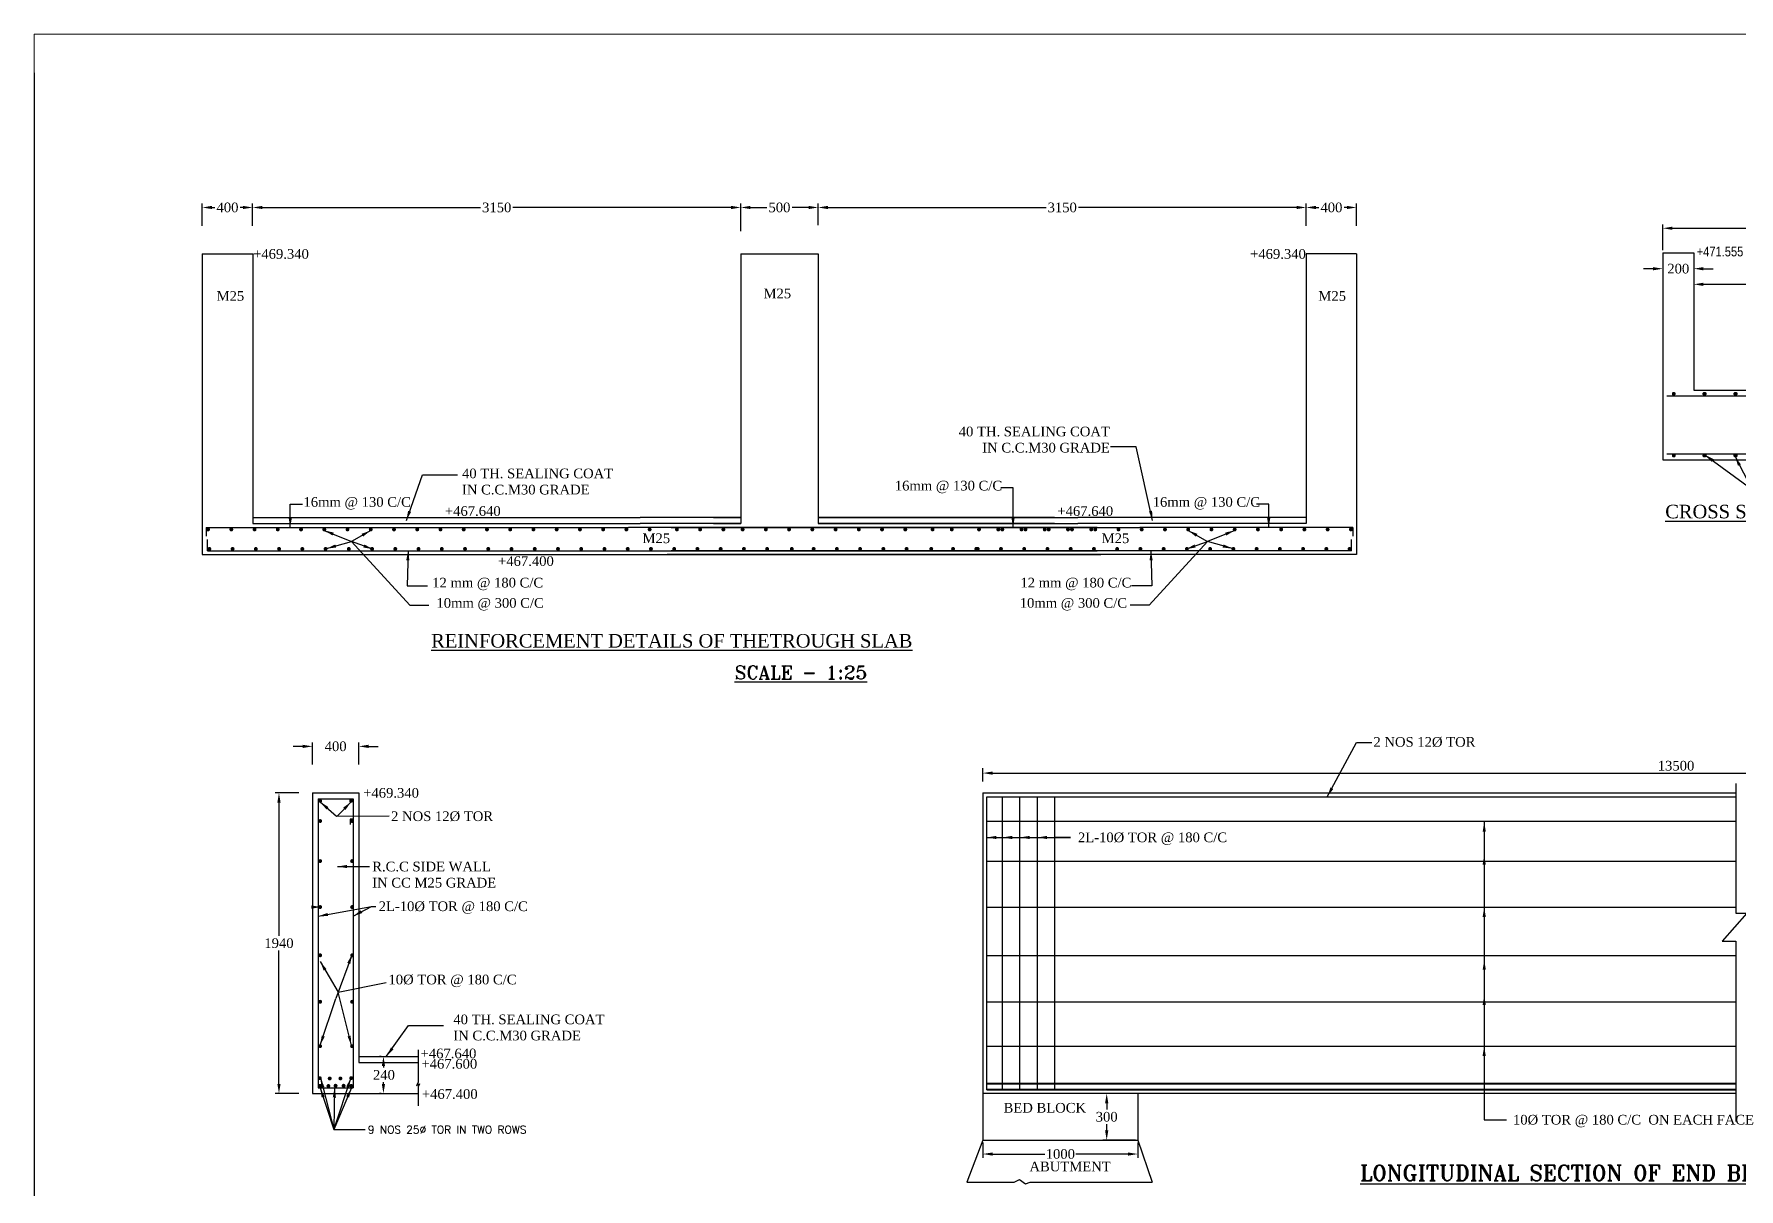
# Model space of a CAD drawing. Header units: millimetres. Extents: x 80 to 6605, y -575 to 2491.
# Drawn here: x 5589.1 to 6029.2, y -272.6 to 25.4 of the extents above; entities that cross this region are included whole.
import ezdxf

# ---------------------------------------------------------------- set-up
doc = ezdxf.new("R2010")
doc.units = ezdxf.units.MM
doc.layers.add('border', color=7, linetype='Continuous')
doc.layers.add('TEXT_GENERAL', color=4, linetype='Continuous')
doc.styles.add('ARIAL NARROW', font='ARIALN.TTF')
doc.styles.add('ROMANT', font='romant')
doc.styles.add('SIMPLEX', font='simplex.shx')
doc.styles.get("Standard").update_dxf_attribs({"font": 'times.ttf', "height": 2.5})
doc.styles.add('TIMES NEW ROMAN', font='times.ttf')
doc.styles.add('TNR_2.5', font='times.ttf', dxfattribs={"height": 2.5})
doc.dimstyles.new('ISO-25', dxfattribs={"dimtxt": 2.5, "dimasz": 2.5, "dimexe": 1.25, "dimexo": 0.625, "dimtad": 1, "dimlfac": 25, "dimtxsty": 'Standard', "dimcen": 2.5, "dimadec": 0, "dimazin": 0, "dimtfac": 1, "dimtmove": 0, "dimatfit": 3, "dimfxl": 1, "dimarcsym": 0})
doc.dimstyles.new('STYLE_ESH', dxfattribs={"dimtxt": 2.5, "dimasz": 2.5, "dimexe": 1, "dimexo": 0.625, "dimtad": 0, "dimtih": 1, "dimtoh": 1, "dimdec": 0, "dimlfac": 100, "dimzin": 9, "dimdsep": 46, "dimtxsty": 'TNR_2.5', "dimcen": 2.5, "dimadec": 0, "dimazin": 2, "dimtfac": 1, "dimtdec": 0, "dimtofl": 0, "dimtmove": 2, "dimatfit": 3, "dimfxl": 1, "dimarcsym": 0})

# ---------------------------------------------------------------- blocks, each defined once
blk = doc.blocks.new('*D95')
at = {"color": 0, "lineweight": -2, "transparency": 16777216}
for p, q in [((5834.05, -167.46), (5834.05, -164.05)), ((5836.55, -165.3), (6189.45, -165.3)), ((6191.95, -167.46), (6191.95, -164.05))]:
    blk.add_line(p, q, dxfattribs=at)
at = {"color": 0, "transparency": 16777216}
for points in [[(5836.55, -164.89), (5836.55, -165.72), (5834.05, -165.3)], [(6189.45, -164.89), (6189.45, -165.72), (6191.95, -165.3)]]:
    blk.add_solid(points, dxfattribs=at)
at = {"layer": 'Defpoints', "color": 0, "transparency": 16777216}
for p in [(6191.95, -165.3), (5834.05, -168.08), (6191.95, -168.08)]:
    blk.add_point(p, dxfattribs=at)
at = {"color": 0, "transparency": 16777216, "insert": (6013, -163.41), "char_height": 2.5, "attachment_point": 5}
blk.add_mtext('13500', dxfattribs=at)
blk = doc.blocks.new('*D98')
at = {"color": 0, "lineweight": -2, "transparency": 16777216}
for p, q in [((5632.54, -24.02), (5632.54, -18.32)), ((5635.04, -19.32), (5635.75, -19.32)), ((5643.04, -19.32), (5642.34, -19.32)), ((5645.54, -24.02), (5645.54, -18.32))]:
    blk.add_line(p, q, dxfattribs=at)
at = {"color": 0, "transparency": 16777216}
for points in [[(5635.04, -18.9), (5635.04, -19.73), (5632.54, -19.32)], [(5643.04, -18.9), (5643.04, -19.73), (5645.54, -19.32)]]:
    blk.add_solid(points, dxfattribs=at)
at = {"layer": 'Defpoints', "color": 0, "transparency": 16777216}
for p in [(5645.54, -19.32), (5632.54, -24.65), (5645.54, -24.65)]:
    blk.add_point(p, dxfattribs=at)
at = {"color": 0, "transparency": 16777216, "insert": (5639.04, -19.32), "char_height": 2.5, "attachment_point": 5, "style": 'TNR_2.5'}
blk.add_mtext('400', dxfattribs=at)
blk = doc.blocks.new('*D99')
at = {"color": 0, "lineweight": -2, "transparency": 16777216}
for p, q in [((5645.54, -23.88), (5645.54, -18.32)), ((5648.04, -19.32), (5704.37, -19.32)), ((5769.04, -19.32), (5712.72, -19.32)), ((5771.54, -24.02), (5771.54, -18.32))]:
    blk.add_line(p, q, dxfattribs=at)
at = {"color": 0, "transparency": 16777216}
for points in [[(5648.04, -18.9), (5648.04, -19.73), (5645.54, -19.32)], [(5769.04, -18.9), (5769.04, -19.73), (5771.54, -19.32)]]:
    blk.add_solid(points, dxfattribs=at)
at = {"layer": 'Defpoints', "color": 0, "transparency": 16777216}
for p in [(5771.54, -19.32), (5645.54, -24.51), (5771.54, -24.65)]:
    blk.add_point(p, dxfattribs=at)
at = {"color": 0, "transparency": 16777216, "insert": (5708.54, -19.32), "char_height": 2.5, "attachment_point": 5, "style": 'TNR_2.5'}
blk.add_mtext('3150', dxfattribs=at)
blk = doc.blocks.new('*D100')
at = {"color": 0, "lineweight": -2, "transparency": 16777216}
for p, q in [((5771.54, -25.39), (5771.54, -18.32)), ((5774.04, -19.32), (5778.31, -19.32)), ((5789.04, -19.32), (5784.78, -19.32)), ((5791.54, -23.88), (5791.54, -18.32))]:
    blk.add_line(p, q, dxfattribs=at)
at = {"color": 0, "transparency": 16777216}
for points in [[(5774.04, -18.9), (5774.04, -19.73), (5771.54, -19.32)], [(5789.04, -18.9), (5789.04, -19.73), (5791.54, -19.32)]]:
    blk.add_solid(points, dxfattribs=at)
at = {"layer": 'Defpoints', "color": 0, "transparency": 16777216}
for p in [(5791.54, -19.32), (5771.54, -26.02), (5791.54, -24.51)]:
    blk.add_point(p, dxfattribs=at)
at = {"color": 0, "transparency": 16777216, "insert": (5781.54, -19.32), "char_height": 2.5, "attachment_point": 5, "style": 'TNR_2.5'}
blk.add_mtext('500', dxfattribs=at)
blk = doc.blocks.new('*D101')
at = {"color": 0, "lineweight": -2, "transparency": 16777216}
for p, q in [((5658.46, -158.4), (5655.96, -158.4)), ((5660.96, -163.11), (5660.96, -157.4)), ((5672.96, -163.11), (5672.96, -157.4)), ((5675.46, -158.4), (5677.96, -158.4))]:
    blk.add_line(p, q, dxfattribs=at)
at = {"color": 0, "transparency": 16777216}
for points in [[(5658.46, -157.99), (5658.46, -158.82), (5660.96, -158.4)], [(5675.46, -157.99), (5675.46, -158.82), (5672.96, -158.4)]]:
    blk.add_solid(points, dxfattribs=at)
at = {"layer": 'Defpoints', "color": 0, "transparency": 16777216}
for p in [(5672.96, -158.4), (5660.96, -163.73), (5672.96, -163.73)]:
    blk.add_point(p, dxfattribs=at)
at = {"color": 0, "transparency": 16777216, "insert": (5666.96, -158.4), "char_height": 2.5, "attachment_point": 5, "style": 'TNR_2.5'}
blk.add_mtext('400', dxfattribs=at)
blk = doc.blocks.new('*D102')
at = {"color": 0, "lineweight": -2, "transparency": 16777216}
for p, q in [((5678.68, -238.41), (5678.3, -238.41)), ((5679.3, -240.91), (5679.3, -241.3)), ((5679.3, -245.51), (5679.3, -245.1)), ((5678.68, -248.01), (5678.3, -248.01))]:
    blk.add_line(p, q, dxfattribs=at)
at = {"color": 0, "transparency": 16777216}
for points in [[(5678.89, -240.91), (5679.72, -240.91), (5679.3, -238.41)], [(5678.89, -245.51), (5679.72, -245.51), (5679.3, -248.01)]]:
    blk.add_solid(points, dxfattribs=at)
at = {"layer": 'Defpoints', "color": 0, "transparency": 16777216}
for p in [(5679.3, -238.41), (5679.3, -248.01), (5679.3, -248.01)]:
    blk.add_point(p, dxfattribs=at)
at = {"color": 0, "transparency": 16777216, "insert": (5679.43, -243.2), "char_height": 2.5, "attachment_point": 5, "style": 'TNR_2.5'}
blk.add_mtext('240', dxfattribs=at)
blk = doc.blocks.new('*D103')
at = {"color": 0, "lineweight": -2, "transparency": 16777216}
for p, q in [((5657.48, -170.41), (5651.33, -170.41)), ((5652.33, -172.91), (5652.33, -207.31)), ((5652.33, -245.51), (5652.33, -211.11)), ((5657.48, -248.01), (5651.33, -248.01))]:
    blk.add_line(p, q, dxfattribs=at)
at = {"color": 0, "transparency": 16777216}
for points in [[(5651.92, -172.91), (5652.75, -172.91), (5652.33, -170.41)], [(5651.92, -245.51), (5652.75, -245.51), (5652.33, -248.01)]]:
    blk.add_solid(points, dxfattribs=at)
at = {"layer": 'Defpoints', "color": 0, "transparency": 16777216}
for p in [(5658.11, -170.41), (5652.33, -248.01), (5658.11, -248.01)]:
    blk.add_point(p, dxfattribs=at)
at = {"color": 0, "transparency": 16777216, "insert": (5652.33, -209.21), "char_height": 2.5, "attachment_point": 5, "style": 'TNR_2.5'}
blk.add_mtext('1940', dxfattribs=at)
blk = doc.blocks.new('*D104')
at = {"color": 0, "lineweight": -2, "transparency": 16777216}
for p, q in [((5834.05, -260.63), (5834.05, -264.62)), ((5836.55, -263.62), (5850.01, -263.62)), ((5871.55, -263.62), (5858.08, -263.62)), ((5874.05, -260.63), (5874.05, -264.62))]:
    blk.add_line(p, q, dxfattribs=at)
at = {"color": 0, "transparency": 16777216}
for points in [[(5836.55, -263.21), (5836.55, -264.04), (5834.05, -263.62)], [(5871.55, -263.21), (5871.55, -264.04), (5874.05, -263.62)]]:
    blk.add_solid(points, dxfattribs=at)
at = {"layer": 'Defpoints', "color": 0, "transparency": 16777216}
for p in [(5834.05, -260.01), (5834.05, -263.62), (5874.05, -260.01)]:
    blk.add_point(p, dxfattribs=at)
at = {"color": 0, "transparency": 16777216, "insert": (5854.05, -263.62), "char_height": 2.5, "attachment_point": 5, "style": 'TNR_2.5'}
blk.add_mtext('1000', dxfattribs=at)
blk = doc.blocks.new('*D105')
at = {"color": 0, "lineweight": -2, "transparency": 16777216}
for p, q in [((5873.42, -248.01), (5865.02, -248.01)), ((5866.02, -250.51), (5866.02, -252.11)), ((5866.02, -257.51), (5866.02, -255.91)), ((5873.42, -260.01), (5865.02, -260.01))]:
    blk.add_line(p, q, dxfattribs=at)
at = {"color": 0, "transparency": 16777216}
for points in [[(5865.6, -250.51), (5866.44, -250.51), (5866.02, -248.01)], [(5865.6, -257.51), (5866.44, -257.51), (5866.02, -260.01)]]:
    blk.add_solid(points, dxfattribs=at)
at = {"layer": 'Defpoints', "color": 0, "transparency": 16777216}
for p in [(5874.05, -248.01), (5866.02, -260.01), (5874.05, -260.01)]:
    blk.add_point(p, dxfattribs=at)
at = {"color": 0, "transparency": 16777216, "insert": (5866.02, -254.01), "char_height": 2.5, "attachment_point": 5, "style": 'TNR_2.5'}
blk.add_mtext('300', dxfattribs=at)
blk = doc.blocks.new('*D116')
at = {"color": 0, "lineweight": -2, "transparency": 16777216}
for p, q in [((5917.54, -24.02), (5917.54, -18.32)), ((5920.04, -19.32), (5920.75, -19.32)), ((5928.04, -19.32), (5927.34, -19.32)), ((5930.54, -24.02), (5930.54, -18.32))]:
    blk.add_line(p, q, dxfattribs=at)
at = {"color": 0, "transparency": 16777216}
for points in [[(5920.04, -18.9), (5920.04, -19.73), (5917.54, -19.32)], [(5928.04, -18.9), (5928.04, -19.73), (5930.54, -19.32)]]:
    blk.add_solid(points, dxfattribs=at)
at = {"layer": 'Defpoints', "color": 0, "transparency": 16777216}
for p in [(5917.54, -19.32), (5917.54, -24.65), (5930.54, -24.65)]:
    blk.add_point(p, dxfattribs=at)
at = {"color": 0, "transparency": 16777216, "insert": (5924.04, -19.32), "char_height": 2.5, "attachment_point": 5, "style": 'TNR_2.5'}
blk.add_mtext('400', dxfattribs=at)
blk = doc.blocks.new('*D117')
at = {"color": 0, "lineweight": -2, "transparency": 16777216}
for p, q in [((5791.54, -23.88), (5791.54, -18.32)), ((5794.04, -19.32), (5850.37, -19.32)), ((5915.04, -19.32), (5858.72, -19.32)), ((5917.54, -23.4), (5917.54, -18.32))]:
    blk.add_line(p, q, dxfattribs=at)
at = {"color": 0, "transparency": 16777216}
for points in [[(5794.04, -18.9), (5794.04, -19.73), (5791.54, -19.32)], [(5915.04, -18.9), (5915.04, -19.73), (5917.54, -19.32)]]:
    blk.add_solid(points, dxfattribs=at)
at = {"layer": 'Defpoints', "color": 0, "transparency": 16777216}
for p in [(5917.54, -19.32), (5791.54, -24.51), (5917.54, -24.02)]:
    blk.add_point(p, dxfattribs=at)
at = {"color": 0, "transparency": 16777216, "insert": (5854.54, -19.32), "char_height": 2.5, "attachment_point": 5, "style": 'TNR_2.5'}
blk.add_mtext('3150', dxfattribs=at)
blk = doc.blocks.new('*D166')
at = {"color": 0, "lineweight": -2, "transparency": 16777216}
for p, q in [((6009.58, -30.36), (6009.58, -23.68)), ((6012.08, -24.68), (6043.66, -24.68)), ((6083.32, -24.68), (6051.73, -24.68)), ((6085.82, -30.36), (6085.82, -23.68))]:
    blk.add_line(p, q, dxfattribs=at)
at = {"color": 0, "transparency": 16777216}
for points in [[(6012.08, -24.26), (6012.08, -25.09), (6009.58, -24.68)], [(6083.32, -24.26), (6083.32, -25.09), (6085.82, -24.68)]]:
    blk.add_solid(points, dxfattribs=at)
at = {"layer": 'Defpoints', "color": 0, "transparency": 16777216}
for p in [(6085.82, -24.68), (6009.58, -30.98), (6085.82, -30.98)]:
    blk.add_point(p, dxfattribs=at)
at = {"color": 0, "transparency": 16777216, "insert": (6047.7, -24.68), "char_height": 2.5, "attachment_point": 5, "style": 'TNR_2.5'}
blk.add_mtext('1900', dxfattribs=at)
blk = doc.blocks.new('*D167')
at = {"color": 0, "lineweight": -2, "transparency": 16777216}
for p, q in [((6017.58, -31.61), (6017.58, -40.15)), ((6077.82, -31.61), (6077.82, -40.15)), ((6020.08, -39.15), (6043.66, -39.15)), ((6075.32, -39.15), (6051.73, -39.15))]:
    blk.add_line(p, q, dxfattribs=at)
at = {"color": 0, "transparency": 16777216}
for points in [[(6020.08, -38.74), (6020.08, -39.57), (6017.58, -39.15)], [(6075.32, -38.74), (6075.32, -39.57), (6077.82, -39.15)]]:
    blk.add_solid(points, dxfattribs=at)
at = {"layer": 'Defpoints', "color": 0, "transparency": 16777216}
for p in [(6017.58, -30.98), (6077.82, -30.98), (6077.82, -39.15)]:
    blk.add_point(p, dxfattribs=at)
at = {"color": 0, "transparency": 16777216, "insert": (6047.7, -39.15), "char_height": 2.5, "attachment_point": 5, "style": 'TNR_2.5'}
blk.add_mtext('1500', dxfattribs=at)
blk = doc.blocks.new('*D188')
at = {"color": 0, "lineweight": -2, "transparency": 16777216}
for p, q in [((6007.08, -35.12), (6004.58, -35.12)), ((6009.58, -31.61), (6009.58, -36.12)), ((6017.58, -31.61), (6017.58, -36.12)), ((6020.08, -35.12), (6022.58, -35.12))]:
    blk.add_line(p, q, dxfattribs=at)
at = {"color": 0, "transparency": 16777216}
for points in [[(6007.08, -34.71), (6007.08, -35.54), (6009.58, -35.12)], [(6020.08, -34.71), (6020.08, -35.54), (6017.58, -35.12)]]:
    blk.add_solid(points, dxfattribs=at)
at = {"layer": 'Defpoints', "color": 0, "transparency": 16777216}
for p in [(6009.58, -30.98), (6017.58, -30.98), (6017.58, -35.12)]:
    blk.add_point(p, dxfattribs=at)
at = {"color": 0, "transparency": 16777216, "insert": (6013.58, -35.12), "char_height": 2.5, "attachment_point": 5, "style": 'TNR_2.5'}
blk.add_mtext('200', dxfattribs=at)

msp = doc.modelspace()

# ---------------------------------------------------------------- linework, layer by layer
for p, q in [((5589.115, 15.4283), (5589.115, -574.5717)), ((5632.54469, -31.32195), (5632.54469, -108.92195)), ((5632.54469, -31.32195), (5645.54469, -31.32195)), ((5645.54469, -31.32195), (5645.54469, -100.92195)), ((5771.54469, -31.32195), (5771.54469, -100.92195)), ((5771.54469, -31.32195), (5791.54469, -31.32195)), ((5791.54469, -31.32195), (5791.54469, -100.92195)), ((5930.54469, -31.32195), (5917.54469, -31.32195)), ((5917.54469, -31.32195), (5917.54469, -100.92195)), ((5930.54469, -31.32195), (5930.54469, -108.92195)), ((5645.54469, -99.32195), (5745.54469, -99.32195)), ((5645.54469, -100.92195), (5745.54469, -100.92195)), ((5771.54469, -99.32195), (5745.54469, -99.32195)), ((5771.54469, -100.92195), (5745.54469, -100.92195)), ((5764.54469, -99.32195), (5771.54469, -99.32195)), ((5764.54469, -100.92195), (5771.54469, -100.92195)), ((5852.54469, -99.32195), (5791.54469, -99.32195)), ((5791.54469, -99.32195), (5858.54469, -99.32195)), ((5852.54469, -100.92195), (5791.54469, -100.92195)), ((5791.54469, -100.92195), (5858.54469, -100.92195)), ((5917.54469, -99.32195), (5858.54469, -99.32195)), ((5917.54469, -100.92195), (5858.54469, -100.92195)), ((5633.54469, -101.92195), (5742.54469, -101.92195)), ((5633.54469, -101.92195), (5633.54469, -104.14499)), ((5633.87139, -107.92195), (5633.87139, -105.01701)), ((5863.54469, -101.92195), (5742.54469, -101.92195)), ((5753.54469, -101.92195), (5874.54469, -101.92195)), ((5929.54469, -101.92195), (5874.54469, -101.92195)), ((5929.21798, -107.92195), (5929.21798, -105.01701)), ((5929.54469, -101.92195), (5929.54469, -104.14499)), ((5632.54469, -108.92195), (5864.54469, -108.92195)), ((5633.87139, -107.92195), (5863.54469, -107.92195)), ((5930.54469, -108.92195), (5752.54469, -108.92195)), ((5929.21798, -107.92195), (5753.54469, -107.92195)), ((5686.13055, -121.99527), (5691.02891, -121.99527)), ((5876.95882, -121.99527), (5872.06046, -121.99527)), ((5660.96116, -170.4091), (5660.96116, -248.0091)), ((5660.96116, -170.4091), (5672.96116, -170.4091)), ((5672.96116, -170.4091), (5672.96116, -240.0091)), ((5834.04511, -170.4091), (6028.43337, -170.4091)), ((5834.04511, -170.4091), (6028.43337, -170.4091)), ((5834.04511, -170.4091), (5834.04511, -248.0091)), ((5835.04511, -171.4091), (6028.43337, -171.4091)), ((5835.04511, -247.0091), (5835.04511, -171.4091)), ((5839.12624, -247.0091), (5839.12624, -171.4091)), ((5843.62624, -247.0091), (5843.62624, -171.4091)), ((5848.12624, -247.0091), (5848.12624, -171.4091)), ((5852.62624, -247.0091), (5852.62624, -171.4091)), ((6028.43337, -168.00539), (6028.43337, -201.43778)), ((5662.46116, -171.9091), (5671.46116, -171.9091)), ((5662.46116, -171.9091), (5662.46116, -246.5091)), ((5671.46116, -171.9091), (5671.46116, -246.5091)), ((5671.44312, -177.17395), (5670.71973, -177.17395)), ((5670.71973, -177.17395), (5670.71973, -178.57353)), ((5835.04511, -177.66923), (6028.43337, -177.66923)), ((5835.04511, -188.07021), (6028.43337, -188.07021)), ((5835.04511, -199.92813), (6028.43337, -199.92813)), ((6031.2916, -201.43778), (6024.90263, -208.66187)), ((6028.43337, -201.43778), (6031.2916, -201.43778)), ((6024.90263, -208.66187), (6028.43337, -208.66187)), ((6028.43337, -208.66187), (6028.43337, -255.25264)), ((5835.04511, -212.35669), (6028.43337, -212.35669)), ((5835.04511, -224.33604), (6028.43337, -224.33604)), ((5688.26436, -236.7281), (5688.26436, -245.17434)), ((5835.04511, -235.7806), (6028.43337, -235.7806)), ((5672.96116, -238.4091), (5688.26436, -238.4091)), ((5672.96116, -240.0091), (5688.26436, -240.0091)), ((5688.26436, -245.17434), (5687.83902, -245.89775)), ((5687.83902, -245.89775), (5688.6527, -245.50901)), ((5688.6527, -245.50901), (5688.29893, -246.28649)), ((5688.29893, -246.28649), (5688.29893, -251.18086)), ((5660.96116, -248.0091), (5688.29893, -248.0091)), ((5662.46116, -246.5091), (5671.46116, -246.5091)), ((5834.04511, -248.0091), (5834.04511, -260.0091)), ((6028.43337, -248.0091), (5834.04511, -248.0091)), ((5874.04511, -248.0091), (5874.04511, -260.0091)), ((5834.04511, -260.0091), (5829.88581, -270.88989)), ((5834.04511, -260.0091), (5874.04511, -260.0091)), ((5860.40918, -260.0091), (5868.08366, -260.0091)), ((5874.04511, -260.0091), (5877.78283, -270.88989)), ((5829.88581, -270.88989), (5842.15179, -270.88989)), ((5842.15179, -270.88989), (5843.48463, -270.21812)), ((5843.48463, -270.21812), (5845.08973, -271.3256)), ((5845.08973, -271.3256), (5846.2833, -270.88989)), ((5846.2833, -270.88989), (5877.78283, -270.88989))]:
    msp.add_line(p, q)
at = {"color": 0}
for p, q in [((6009.57728, -30.98149), (6009.57728, -84.48149)), ((6009.57728, -30.98149), (6017.57728, -30.98149)), ((6017.57728, -30.98149), (6017.57728, -66.48149)), ((6010.59502, -67.89233), (6075.81728, -67.89233)), ((6017.57728, -66.48149), (6047.69728, -66.48149)), ((6010.59502, -82.86285), (6075.81728, -82.86285)), ((6009.57728, -84.48149), (6085.81728, -84.48149))]:
    msp.add_line(p, q, dxfattribs=at)
at = {"lineweight": 40}
for p, q in [((6028.43337, -245.5091), (5835.04511, -245.5091)), ((6028.43337, -247.0091), (5835.04511, -247.0091))]:
    msp.add_line(p, q, dxfattribs=at)
at = {"ltscale": 0.5}
msp.add_line((5666.47166, -257.32963), (5674.55629, -257.32963), dxfattribs=at)
at = {"color": 0, "const_width": 0.5}
for points in [[(6012.17047, -67.41079, 1), (6012.67047, -67.41079, 1)], [(6020.05047, -67.41079, 1), (6020.55047, -67.41079, 1)], [(6020.17047, -67.41079, 1), (6020.67047, -67.41079, 1)], [(6028.05047, -67.41079, 1), (6028.55047, -67.41079, 1)], [(6028.17047, -67.41079, 1), (6028.67047, -67.41079, 1)], [(6012.17047, -83.34439, -1), (6012.67047, -83.34439, -1)], [(6020.05047, -83.34439, -1), (6020.55047, -83.34439, -1)], [(6020.17047, -83.34439, -1), (6020.67047, -83.34439, -1)], [(6028.05047, -83.34439, -1), (6028.55047, -83.34439, -1)], [(6028.17047, -83.34439, -1), (6028.67047, -83.34439, -1)]]:
    msp.add_lwpolyline(points, format="xyb", close=True, dxfattribs=at)
for points, const_width in [([(5633.77783, -102.42209, 1), (5634.27783, -102.42209, 1)], 0.5), ([(5639.77783, -102.42209, 1), (5640.27783, -102.42209, 1)], 0.5), ([(5645.77783, -102.42209, 1), (5646.27783, -102.42209, 1)], 0.5), ([(5651.77783, -102.42209, 1), (5652.27783, -102.42209, 1)], 0.5), ([(5657.77783, -102.42209, 1), (5658.27783, -102.42209, 1)], 0.5), ([(5663.77783, -102.42209, 1), (5664.27783, -102.42209, 1)], 0.5), ([(5669.77783, -102.42209, 1), (5670.27783, -102.42209, 1)], 0.5), ([(5675.77783, -102.42209, 1), (5676.27783, -102.42209, 1)], 0.5), ([(5681.77783, -102.42209, 1), (5682.27783, -102.42209, 1)], 0.5), ([(5687.77783, -102.42209, 1), (5688.27783, -102.42209, 1)], 0.5), ([(5693.77783, -102.42209, 1), (5694.27783, -102.42209, 1)], 0.5), ([(5699.77783, -102.42209, 1), (5700.27783, -102.42209, 1)], 0.5), ([(5705.77783, -102.42209, 1), (5706.27783, -102.42209, 1)], 0.5), ([(5711.77783, -102.42209, 1), (5712.27783, -102.42209, 1)], 0.5), ([(5717.77783, -102.42209, 1), (5718.27783, -102.42209, 1)], 0.5), ([(5723.77783, -102.42209, 1), (5724.27783, -102.42209, 1)], 0.5), ([(5729.77783, -102.42209, 1), (5730.27783, -102.42209, 1)], 0.5), ([(5735.77783, -102.42209, 1), (5736.27783, -102.42209, 1)], 0.5), ([(5741.77783, -102.42209, 1), (5742.27783, -102.42209, 1)], 0.5), ([(5747.77783, -102.42209, 1), (5748.27783, -102.42209, 1)], 0.5), ([(5755.31155, -102.42209, -1), (5754.81155, -102.42209, -1)], 0.5), ([(5761.31155, -102.42209, -1), (5760.81155, -102.42209, -1)], 0.5), ([(5767.31155, -102.42209, -1), (5766.81155, -102.42209, -1)], 0.5), ([(5771.77783, -102.42209, 1), (5772.27783, -102.42209, 1)], 0.5), ([(5777.77783, -102.42209, 1), (5778.27783, -102.42209, 1)], 0.5), ([(5783.77783, -102.42209, 1), (5784.27783, -102.42209, 1)], 0.5), ([(5789.77783, -102.42209, 1), (5790.27783, -102.42209, 1)], 0.5), ([(5795.77783, -102.42209, 1), (5796.27783, -102.42209, 1)], 0.5), ([(5801.77783, -102.42209, 1), (5802.27783, -102.42209, 1)], 0.5), ([(5807.77783, -102.42209, 1), (5808.27783, -102.42209, 1)], 0.5), ([(5813.77783, -102.42209, 1), (5814.27783, -102.42209, 1)], 0.5), ([(5821.31155, -102.42209, -1), (5820.81155, -102.42209, -1)], 0.5), ([(5825.77783, -102.42209, 1), (5826.27783, -102.42209, 1)], 0.5), ([(5833.31155, -102.42209, -1), (5832.81155, -102.42209, -1)], 0.5), ([(5833.31155, -102.42209, -1), (5832.81155, -102.42209, -1)], 0.5), ([(5837.77783, -102.42209, 1), (5838.27783, -102.42209, 1)], 0.5), ([(5839.31155, -102.42209, -1), (5838.81155, -102.42209, -1)], 0.5), ([(5843.77783, -102.42209, 1), (5844.27783, -102.42209, 1)], 0.5), ([(5845.31155, -102.42209, -1), (5844.81155, -102.42209, -1)], 0.5), ([(5849.77783, -102.42209, 1), (5850.27783, -102.42209, 1)], 0.5), ([(5851.31155, -102.42209, -1), (5850.81155, -102.42209, -1)], 0.5), ([(5855.77783, -102.42209, 1), (5856.27783, -102.42209, 1)], 0.5), ([(5857.31155, -102.42209, -1), (5856.81155, -102.42209, -1)], 0.5), ([(5861.77783, -102.42209, 1), (5862.27783, -102.42209, 1)], 0.5), ([(5863.31155, -102.42209, -1), (5862.81155, -102.42209, -1)], 0.5), ([(5869.31155, -102.42209, -1), (5868.81155, -102.42209, -1)], 0.5), ([(5869.31155, -102.42209, -1), (5868.81155, -102.42209, -1)], 0.5), ([(5875.31155, -102.42209, -1), (5874.81155, -102.42209, -1)], 0.5), ([(5875.31155, -102.42209, -1), (5874.81155, -102.42209, -1)], 0.5), ([(5881.31155, -102.42209, -1), (5880.81155, -102.42209, -1)], 0.5), ([(5881.31155, -102.42209, -1), (5880.81155, -102.42209, -1)], 0.5), ([(5887.31155, -102.42209, -1), (5886.81155, -102.42209, -1)], 0.5), ([(5893.31155, -102.42209, -1), (5892.81155, -102.42209, -1)], 0.5), ([(5899.31155, -102.42209, -1), (5898.81155, -102.42209, -1)], 0.5), ([(5905.31155, -102.42209, -1), (5904.81155, -102.42209, -1)], 0.5), ([(5911.31155, -102.42209, -1), (5910.81155, -102.42209, -1)], 0.5), ([(5917.31155, -102.42209, -1), (5916.81155, -102.42209, -1)], 0.5), ([(5923.31155, -102.42209, -1), (5922.81155, -102.42209, -1)], 0.5), ([(5929.31155, -102.42209, -1), (5928.81155, -102.42209, -1)], 0.5), ([(5634.11273, -107.44177, 1), (5634.61273, -107.44177, 1)], 0.5), ([(5640.11273, -107.44177, 1), (5640.61273, -107.44177, 1)], 0.5), ([(5646.11273, -107.44177, 1), (5646.61273, -107.44177, 1)], 0.5), ([(5652.11273, -107.44177, 1), (5652.61273, -107.44177, 1)], 0.5), ([(5658.11273, -107.44177, 1), (5658.61273, -107.44177, 1)], 0.5), ([(5664.11273, -107.44177, 1), (5664.61273, -107.44177, 1)], 0.5), ([(5670.11273, -107.44177, 1), (5670.61273, -107.44177, 1)], 0.5), ([(5676.11273, -107.44177, 1), (5676.61273, -107.44177, 1)], 0.5), ([(5682.11273, -107.44177, 1), (5682.61273, -107.44177, 1)], 0.5), ([(5688.11273, -107.44177, 1), (5688.61273, -107.44177, 1)], 0.5), ([(5694.11273, -107.44177, 1), (5694.61273, -107.44177, 1)], 0.5), ([(5700.11273, -107.44177, 1), (5700.61273, -107.44177, 1)], 0.5), ([(5706.11273, -107.44177, 1), (5706.61273, -107.44177, 1)], 0.5), ([(5712.11273, -107.44177, 1), (5712.61273, -107.44177, 1)], 0.5), ([(5718.11273, -107.44177, 1), (5718.61273, -107.44177, 1)], 0.5), ([(5724.11273, -107.44177, 1), (5724.61273, -107.44177, 1)], 0.5), ([(5724.46354, -107.75787, 1), (5724.71354, -107.75787, 1)], 0.25), ([(5730.11273, -107.44177, 1), (5730.61273, -107.44177, 1)], 0.5), ([(5736.11273, -107.44177, 1), (5736.61273, -107.44177, 1)], 0.5), ([(5742.11273, -107.44177, 1), (5742.61273, -107.44177, 1)], 0.5), ([(5748.11273, -107.44177, 1), (5748.61273, -107.44177, 1)], 0.5), ([(5748.32712, -107.70048, 1), (5748.57712, -107.70048, 1)], 0.25), ([(5754.11273, -107.44177, 1), (5754.61273, -107.44177, 1)], 0.5), ([(5760.11273, -107.44177, 1), (5760.61273, -107.44177, 1)], 0.5), ([(5766.11273, -107.44177, 1), (5766.61273, -107.44177, 1)], 0.5), ([(5772.11273, -107.44177, 1), (5772.61273, -107.44177, 1)], 0.5), ([(5772.11273, -107.44177, 1), (5772.61273, -107.44177, 1)], 0.5), ([(5778.11273, -107.44177, 1), (5778.61273, -107.44177, 1)], 0.5), ([(5778.11273, -107.44177, 1), (5778.61273, -107.44177, 1)], 0.5), ([(5784.97664, -107.44177, -1), (5784.47664, -107.44177, -1)], 0.5), ([(5790.11273, -107.44177, 1), (5790.61273, -107.44177, 1)], 0.5), ([(5796.11273, -107.44177, 1), (5796.61273, -107.44177, 1)], 0.5), ([(5802.11273, -107.44177, 1), (5802.61273, -107.44177, 1)], 0.5), ([(5808.11273, -107.44177, 1), (5808.61273, -107.44177, 1)], 0.5), ([(5814.11273, -107.44177, 1), (5814.61273, -107.44177, 1)], 0.5), ([(5820.97664, -107.44177, -1), (5820.47664, -107.44177, -1)], 0.5), ([(5826.11273, -107.44177, 1), (5826.61273, -107.44177, 1)], 0.5), ([(5832.11273, -107.44177, 1), (5832.61273, -107.44177, 1)], 0.5), ([(5832.97664, -107.44177, -1), (5832.47664, -107.44177, -1)], 0.5), ([(5838.97664, -107.44177, -1), (5838.47664, -107.44177, -1)], 0.5), ([(5838.97664, -107.44177, -1), (5838.47664, -107.44177, -1)], 0.5), ([(5838.97664, -107.44177, -1), (5838.47664, -107.44177, -1)], 0.5), ([(5838.62583, -107.75787, -1), (5838.37583, -107.75787, -1)], 0.25), ([(5844.97664, -107.44177, -1), (5844.47664, -107.44177, -1)], 0.5), ([(5844.97664, -107.44177, -1), (5844.47664, -107.44177, -1)], 0.5), ([(5844.97664, -107.44177, -1), (5844.47664, -107.44177, -1)], 0.5), ([(5844.46354, -107.75787, 1), (5844.71354, -107.75787, 1)], 0.25), ([(5850.97664, -107.44177, -1), (5850.47664, -107.44177, -1)], 0.5), ([(5850.97664, -107.44177, -1), (5850.47664, -107.44177, -1)], 0.5), ([(5850.97664, -107.44177, -1), (5850.47664, -107.44177, -1)], 0.5), ([(5856.97664, -107.44177, -1), (5856.47664, -107.44177, -1)], 0.5), ([(5856.97664, -107.44177, -1), (5856.47664, -107.44177, -1)], 0.5), ([(5856.97664, -107.44177, -1), (5856.47664, -107.44177, -1)], 0.5), ([(5862.97664, -107.44177, -1), (5862.47664, -107.44177, -1)], 0.5), ([(5862.97664, -107.44177, -1), (5862.47664, -107.44177, -1)], 0.5), ([(5862.97664, -107.44177, -1), (5862.47664, -107.44177, -1)], 0.5), ([(5868.32712, -107.70048, 1), (5868.57712, -107.70048, 1)], 0.25), ([(5868.97664, -107.44177, -1), (5868.47664, -107.44177, -1)], 0.5), ([(5868.97664, -107.44177, -1), (5868.47664, -107.44177, -1)], 0.5), ([(5868.76225, -107.70048, -1), (5868.51225, -107.70048, -1)], 0.25), ([(5874.97664, -107.44177, -1), (5874.47664, -107.44177, -1)], 0.5), ([(5874.97664, -107.44177, -1), (5874.47664, -107.44177, -1)], 0.5), ([(5880.97664, -107.44177, -1), (5880.47664, -107.44177, -1)], 0.5), ([(5880.97664, -107.44177, -1), (5880.47664, -107.44177, -1)], 0.5), ([(5886.97664, -107.44177, -1), (5886.47664, -107.44177, -1)], 0.5), ([(5892.97664, -107.44177, -1), (5892.47664, -107.44177, -1)], 0.5), ([(5898.97664, -107.44177, -1), (5898.47664, -107.44177, -1)], 0.5), ([(5904.97664, -107.44177, -1), (5904.47664, -107.44177, -1)], 0.5), ([(5910.97664, -107.44177, -1), (5910.47664, -107.44177, -1)], 0.5), ([(5916.97664, -107.44177, -1), (5916.47664, -107.44177, -1)], 0.5), ([(5922.97664, -107.44177, -1), (5922.47664, -107.44177, -1)], 0.5), ([(5928.97664, -107.44177, -1), (5928.47664, -107.44177, -1)], 0.5), ([(5662.9698, -172.71316, 1), (5662.9698, -172.21316, 1)], 0.5), ([(5670.96279, -172.71316, 1), (5670.96279, -172.21316, 1)], 0.5), ([(5662.9698, -177.91923, 1), (5662.9698, -177.41923, 1)], 0.5), ([(5671.21116, -177.91923, 1), (5671.21116, -177.41923, 1)], 0.5), ([(5662.9698, -188.25933, 1), (5662.9698, -187.75933, 1)], 0.5), ([(5671.21116, -188.25933, 1), (5671.21116, -187.75933, 1)], 0.5), ([(5662.9698, -200.12639, 1), (5662.9698, -199.62639, 1)], 0.5), ([(5671.21116, -200.12639, 1), (5671.21116, -199.62639, 1)], 0.5), ([(5662.9698, -212.57912, 1), (5662.9698, -212.07912, 1)], 0.5), ([(5671.21116, -212.57912, 1), (5671.21116, -212.07912, 1)], 0.5), ([(5662.9698, -224.56835, 1), (5662.9698, -224.06835, 1)], 0.5), ([(5671.21116, -224.56835, 1), (5671.21116, -224.06835, 1)], 0.5), ([(5662.9698, -236.02942, 1), (5662.9698, -235.52942, 1)], 0.5), ([(5671.21116, -236.02942, 1), (5671.21116, -235.52942, 1)], 0.5), ([(5662.86109, -244.27631, 1), (5662.86109, -243.77631, 1)], 0.5), ([(5662.94071, -246.27518, 1), (5662.94071, -245.77518, 1)], 0.5), ([(5665.09756, -246.30728, 1), (5665.09756, -245.80728, 1)], 0.5), ([(5665.43466, -244.36148, 1), (5665.43466, -243.86148, 1)], 0.5), ([(5666.95283, -246.24602, 1), (5666.95283, -245.74602, 1)], 0.5), ([(5668.19502, -244.36148, 1), (5668.19502, -243.86148, 1)], 0.5), ([(5669.02199, -246.24602, 1), (5669.02199, -245.74602, 1)], 0.5), ([(5670.97893, -244.27631, 1), (5670.97893, -243.77631, 1)], 0.5), ([(5671.00993, -246.28875, 1), (5671.00993, -245.78875, 1)], 0.5)]:
    msp.add_lwpolyline(points, format="xyb", close=True, dxfattribs=dict(const_width=const_width))
msp.add_lwpolyline([(5841.62624, -181.91491), (5848.12624, -181.91491), (5852.62624, -181.91491)])
at = {"layer": 'border', "lineweight": 5}
for p, q in [((6449.115, 25.4283), (5589.115, 25.4283)), ((5589.115, 25.4283), (5589.115, -574.5717))]:
    msp.add_line(p, q, dxfattribs=at)

# ---------------------------------------------------------------- texts
for s, p in [('16mm @ 130 C/C', (5811.32296, -92.35468)), ('16mm @ 130 C/C', (5658.66499, -96.57529)), ('16mm @ 130 C/C', (5877.8959, -96.57529)), ('12 mm @ 180 C/C', (5691.8952, -117.38952)), ('12 mm @ 180 C/C', (5843.74284, -117.38952)), ('10mm @ 300 C/C', (5692.98948, -122.62847)), ('10mm @ 300 C/C', (5843.57141, -122.62847)), ('BED BLOCK', (5839.40258, -252.92939)), ('ABUTMENT', (5846.07771, -268.08245))]:
    msp.add_text(s, height=2.5).set_placement(p)
at = {"color": 0, "style": 'TIMES NEW ROMAN'}
msp.add_text('%%UCROSS SECTION OF FOOTPATH', height=3.5, dxfattribs=at).set_placement((6010.21397, -99.54864))
for s, height, style, p in [('%%UREINFORCEMENT DETAILS OF THETROUGH SLAB', 3.5, 'TIMES NEW ROMAN', (5691.63033, -132.90776)), ('%%USCALE - 1:25', 3.5, 'ROMANT', (5769.97355, -141.08119)), ('%%ULONGITUDINAL SECTION OF END BEAM', 4, 'ROMANT', (5931.44684, -270.49832))]:
    msp.add_text(s, height=height, dxfattribs=dict(style=style)).set_placement(p)
at = {"char_height": 2.5}
for s, insert, width, attachment_point in [('+469.340', (5645.65058, -30.05633), 26.0851, 1), ('+469.340', (5917.43879, -30.05633), 26.0851, 3), (' M25', (5643.35975, -40.90404), 33.227, 3), (' M25', (5784.55898, -40.26268), 60.2994057, 3), (' M25', (5919.72962, -40.90404), 33.227, 1), ('40 TH. SEALING COAT\\PIN C.C.M30 GRADE ', (5866.8407, -75.89178), 90.9920635, 3), ('40 TH. SEALING COAT\\PIN C.C.M30 GRADE ', (5699.58515, -86.71099), 90.9920635, 1), ('+467.640', (5695.17577, -96.41163), 90.9920635, 1), ('+467.640', (5867.68994, -96.41163), 36.7683963, 3), (' M25', (5753.31453, -103.44434), 33.227, 3), (' M25', (5863.77484, -103.44434), 33.227, 1), ('+467.400', (5708.88889, -109.33355), 26.0851, 1), ('2 NOS 12%%C TOR', (5934.88551, -155.99371), 90.9920635, 1), ('+469.340', (5674.06706, -169.14348), 26.0851, 1), ('2 NOS 12%%C TOR', (5681.28132, -175.1757), 26.0851, 1), ('2L-10%%C TOR @ 180 C/C ', (5858.595, -180.63646), 90.9920635, 1), ('R.C.C SIDE WALL \\PIN CC M25 GRADE', (5676.41343, -188.16507), 44.8520478, 1), ('2L-10%%C TOR @ 180 C/C ', (5678.06619, -198.41788), 90.9920635, 1), ('10%%C TOR @ 180 C/C', (5680.60378, -217.33085), 112.5587955, 1), ('40 TH. SEALING COAT\\PIN C.C.M30 GRADE ', (5697.34922, -227.61755), 90.9920635, 1), ('+467.640', (5688.89548, -236.40387), 26.0851, 1), ('+467.600', (5689.11368, -239.08018), 26.0851, 1), ('+467.400', (5689.22054, -246.87495), 26.0851, 1), ('10%%C TOR @ 180 C/C  ON EACH FACE', (5970.90809, -253.50941), 112.5587955, 1)]:
    msp.add_mtext(s, dxfattribs=dict(at, insert=insert, width=width, attachment_point=attachment_point))
at = {"insert": (5675.26302, -256.32103), "char_height": 2, "attachment_point": 1, "style": 'SIMPLEX'}
msp.add_mtext('9 NOS 25%%C TOR IN TWO ROWS', dxfattribs=at)
at = {"layer": 'TEXT_GENERAL', "color": 0, "lineweight": 9, "style": 'ARIAL NARROW'}
msp.add_text('+471.555', height=2.5, dxfattribs=at).set_placement((6018.34138, -31.93911))

# ---------------------------------------------------------------- dimensions: what is measured, and where the dimension line sits
for base, p1, p2, text, dimstyle, picture, middle in [((5645.54469, -19.31555), (5632.54469, -24.64773), (5645.54469, -24.64773), '400', 'STYLE_ESH', '*D98', (5639.04469, -19.31555)), ((5771.54469, -19.31555), (5645.54469, -24.50625), (5771.54469, -24.64773), '3150', 'STYLE_ESH', '*D99', (5708.54469, -19.31555)), ((5791.54469, -19.31555), (5771.54469, -26.01965), (5791.54469, -24.50625), '500', 'STYLE_ESH', '*D100', (5781.54469, -19.31555)), ((5917.54469, -19.31555), (5791.54469, -24.50625), (5917.54469, -24.02273), '3150', 'STYLE_ESH', '*D117', (5854.54469, -19.31555)), ((6017.57728, -35.1227), (6009.57728, -30.98149), (6017.57728, -30.98149), '200', 'STYLE_ESH', '*D188', (6013.57728, -35.1227)), ((5672.96116, -158.4027), (5660.96116, -163.73487), (5672.96116, -163.73487), '400', 'STYLE_ESH', '*D101', (5666.96116, -158.4027)), ((6191.94767, -165.30256), (5834.04511, -168.08023), (6191.94767, -168.08023), '13500', 'ISO-25', '*D95', (6012.99639, -163.40593)), ((5834.04511, -263.62226), (5874.04511, -260.0091), (5834.04511, -260.0091), '1000', 'STYLE_ESH', '*D104', (5854.04511, -263.62226))]:
    dim = msp.add_linear_dim(base=base, p1=p1, p2=p2, text=text, dimstyle=dimstyle)
    dim.commit()
    dim.dimension.update_dxf_attribs({"geometry": picture, "text_midpoint": middle})
for base, p1, p2, angle, text, picture, middle in [((5917.54469, -19.31555), (5930.54469, -24.64773), (5917.54469, -24.64773), 180, '400', '*D116', (5924.04469, -19.31555)), ((5652.3332, -248.0091), (5658.10611, -170.4091), (5658.10611, -248.0091), 90, '1940', '*D103', (5652.3332, -209.2091)), ((5866.0186, -260.0091), (5874.04511, -248.0091), (5874.04511, -260.0091), 90, '300', '*D105', (5866.0186, -254.0091))]:
    dim = msp.add_linear_dim(base=base, p1=p1, p2=p2, angle=angle, text=text, dimstyle='STYLE_ESH')
    dim.commit()
    dim.dimension.update_dxf_attribs({"geometry": picture, "text_midpoint": middle})
at = {"color": 0}
for base, p1, p2, text, picture, middle in [((6085.81728, -24.67729), (6009.57728, -30.98149), (6085.81728, -30.98149), '1900', '*D166', (6047.69728, -24.67729)), ((6077.81728, -39.15251), (6017.57728, -30.98149), (6077.81728, -30.98149), '1500', '*D167', (6047.69728, -39.15251))]:
    dim = msp.add_linear_dim(base=base, p1=p1, p2=p2, text=text, dimstyle='STYLE_ESH', dxfattribs=at)
    dim.commit()
    dim.dimension.update_dxf_attribs({"geometry": picture, "text_midpoint": middle})
dim = msp.add_linear_dim(base=(5679.30424, -248.0091), p1=(5679.30424, -238.4091), p2=(5679.30424, -248.0091), angle=90, text='240', dimstyle='STYLE_ESH')
dim.commit()
dim.dimension.update_dxf_attribs({"geometry": '*D102', "text_midpoint": (5679.42654, -243.20062), "dimtype": 160})

# ---------------------------------------------------------------- leaders
at = {"ltscale": 0.5}
for points in [[(5877.87522, -100.1073), (5873.66417, -81.12099), (5867.04229, -81.12099)], [(5685.21415, -100.1073), (5689.4252, -88.33176), (5698.40969, -88.33176)], [(5685.66453, -107.92195), (5685.41441, -116.93162), (5690.63811, -116.93162)], [(5877.42484, -107.92195), (5877.67496, -116.93162), (5872.45127, -116.93162)], [(5680.13551, -238.37382), (5685.78291, -230.42916), (5694.76739, -230.42916)]]:
    msp.add_leader(points, dimstyle='ISO-25', override={"dimgap": 0.625, "dimtad": 0}, dxfattribs=at)
at = {"color": 0}
for points in [[(6020.42974, -83.1304), (6032.53456, -92.00837)], [(6028.23079, -83.58448), (6032.53456, -92.00837), (6035.12555, -92.00837)]]:
    msp.add_leader(points, dimstyle='STYLE_ESH', override={"dimgap": 0.625, "dimtad": 0}, dxfattribs=at)
for points, dimstyle in [([(5841.84445, -101.92195), (5841.84445, -91.66252), (5838.68875, -91.66252)], 'STYLE_ESH'), ([(5655.24492, -101.92195), (5655.24492, -95.88313), (5658.40062, -95.88313)], 'STYLE_ESH'), ([(5907.84445, -101.92195), (5907.84445, -95.88313), (5904.68875, -95.88313)], 'STYLE_ESH'), ([(5664.02783, -102.67209), (5671.03563, -105.51336)], 'STYLE_ESH'), ([(5664.6029, -107.37236), (5671.03563, -105.51336)], 'STYLE_ESH'), ([(5676.02783, -102.67209), (5671.03563, -105.51336)], 'STYLE_ESH'), ([(5676.5978, -107.52687), (5671.03563, -105.51336), (5686.13055, -121.99527)], 'STYLE_ESH'), ([(5886.49157, -107.52687), (5892.05374, -105.51336), (5876.95882, -121.99527)], 'STYLE_ESH'), ([(5887.06155, -102.67209), (5892.05374, -105.51336)], 'STYLE_ESH'), ([(5899.06155, -102.67209), (5892.05374, -105.51336)], 'STYLE_ESH'), ([(5898.48647, -107.37236), (5892.05374, -105.51336)], 'STYLE_ESH'), ([(5963.48957, -177.91923), (5963.48957, -186.4178)], 'STYLE_ESH'), ([(5835.04511, -181.91491), (5843.62624, -181.91491), (5848.12624, -181.91491)], 'ISO-25'), ([(5839.12624, -181.91491), (5847.70736, -181.91491), (5852.20736, -181.91491)], 'ISO-25'), ([(5843.62624, -181.91491), (5852.20736, -181.91491), (5856.70736, -181.91491)], 'ISO-25'), ([(5848.12624, -181.91491), (5856.70736, -181.91491), (5852.62624, -181.91491)], 'ISO-25'), ([(5963.48957, -186.4178), (5963.48957, -199.92813)], 'STYLE_ESH'), ([(5663.2198, -199.87639), (5662.56804, -199.87639)], 'STYLE_ESH'), ([(5662.46116, -202.25912), (5676.17853, -199.70475)], 'STYLE_ESH'), ([(5671.46116, -202.24817), (5676.17853, -199.70475), (5677.29817, -199.70475)], 'STYLE_ESH'), ([(5963.48957, -199.92813), (5963.48957, -213.56246)], 'STYLE_ESH'), ([(5662.9698, -213.91923), (5667.62734, -221.80974), (5679.9706, -219.35085)], 'STYLE_ESH'), ([(5671.21116, -212.07912), (5667.01916, -223.46104)], 'STYLE_ESH'), ([(5963.48957, -213.56246), (5963.48957, -222.64295)], 'STYLE_ESH'), ([(5662.9698, -235.52942), (5667.01916, -223.46104)], 'STYLE_ESH'), ([(5671.038, -235.5991), (5667.62734, -221.80974)], 'STYLE_ESH'), ([(5963.48957, -222.64295), (5963.47309, -235.7806)], 'STYLE_ESH'), ([(5963.47309, -235.7806), (5963.47309, -254.79482), (5969.26965, -254.79482)], 'STYLE_ESH')]:
    msp.add_leader(points, dimstyle=dimstyle, override={"dimgap": 0.625, "dimtad": 0})
for points in [[(5922.96368, -171.4091), (5930.54618, -157.38281), (5934.47785, -157.38281)], [(5662.9698, -172.71316), (5667.17821, -176.44718), (5680.8004, -176.37033)], [(5670.96279, -172.71316), (5667.34345, -176.44625)], [(5667.4151, -189.41507), (5675.69364, -189.41507)], [(5663.04571, -243.95987), (5666.47166, -257.32963)], [(5670.8692, -243.95987), (5666.47166, -257.23993)], [(5662.97245, -246.53575), (5666.47166, -257.32963)], [(5666.68186, -246.52658), (5666.47166, -257.23993)], [(5671.05296, -246.56625), (5666.47166, -257.32963)]]:
    msp.add_leader(points, dimstyle='STYLE_ESH')

doc.saveas('drawing.dxf')
